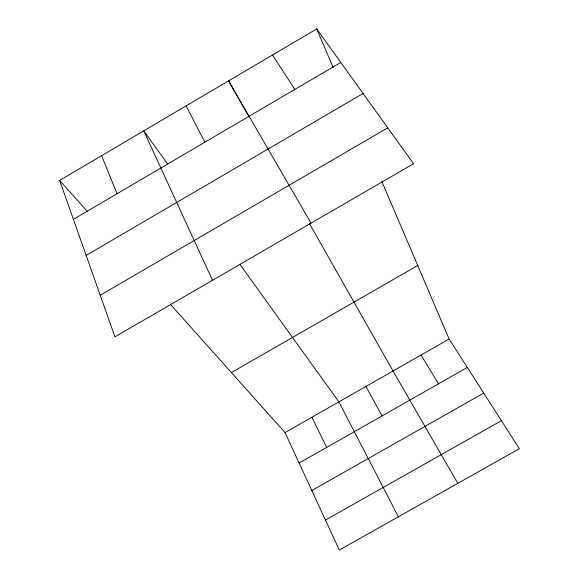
<?xml version="1.0" encoding="UTF-8"?>
<svg xmlns="http://www.w3.org/2000/svg" width="579" height="579" viewBox="0 0 579 579"><rect width="100%" height="100%" fill="white"/><g stroke="black" fill="none" stroke-linecap="round" stroke-linejoin="round"><path stroke-width="0.87" d="M59.637 180.402L316.713 28.95L413.544 163.727L114.924 336.855L59.637 180.402L87.632 211.719M73.395 219.347L340.785 62.445M86.141 255.397L363.084 93.487M100.218 295.247L387.756 127.836M231.397 372.565L417.712 265.493M170.219 304.127L285.042 432.585L449.116 339.026L381.822 181.437M299.119 463.062L467.333 367.462M311.806 490.522L483.747 393.09M325.456 520.072L501.421 420.687M167.49 163.814L143.751 130.847L212.5 280.287M240.09 264.639L338.896 401.877L398.381 516.794M272.55 54.969L294.827 89.412M449.116 339.026L519.363 448.689L339.308 550.05L285.042 432.585M421.034 355.036L438.542 383.826M311.024 223.161L228.575 80.872L249.057 117.001M457.794 483.349L393.032 371.001L309.381 223.436M365.928 386.461L382.039 415.932M186.076 105.914L204.872 142.195M311.929 417.249L326.686 447.393M316.713 28.95L333.222 67.613M101.607 155.671L117.03 193.741"/></g></svg>
